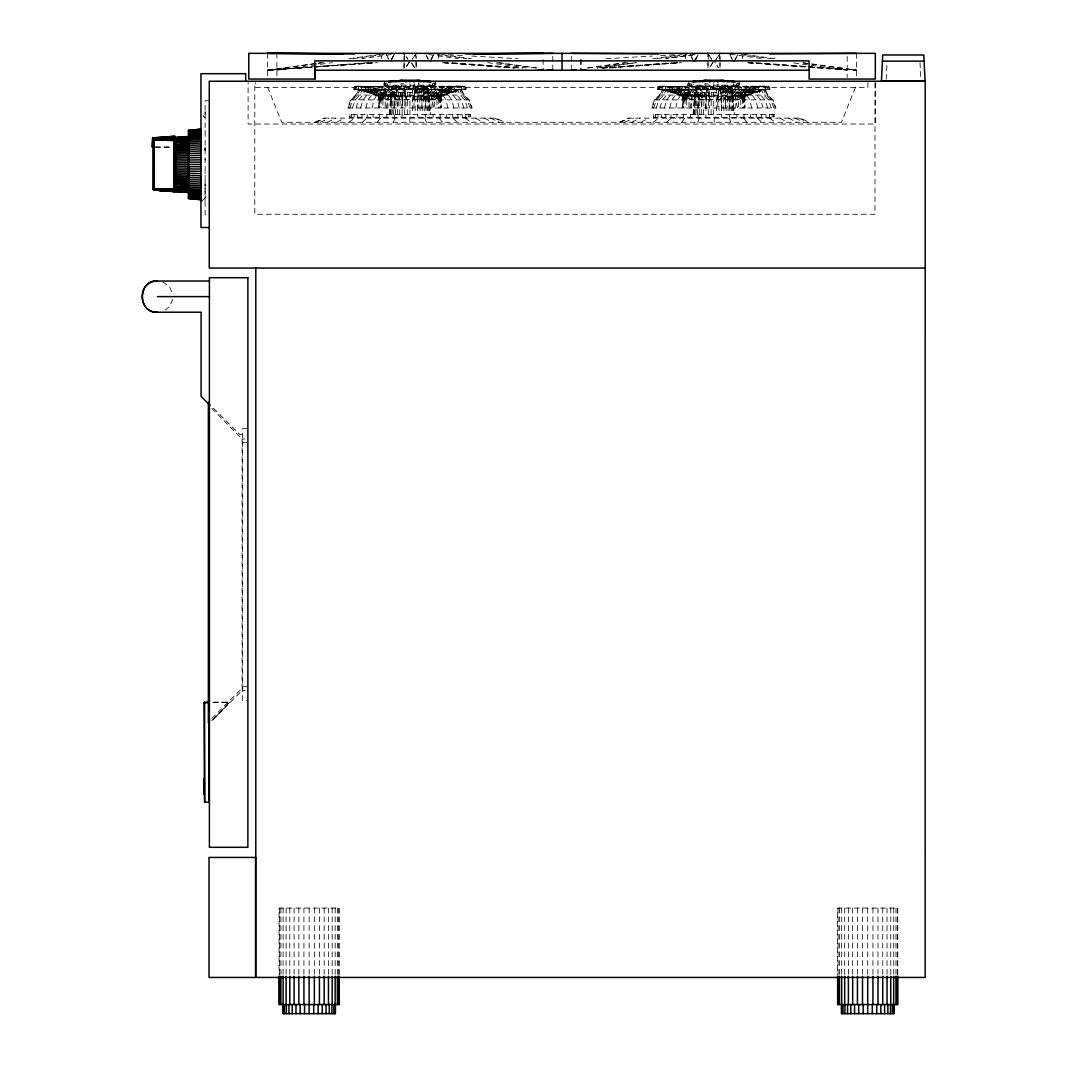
<?xml version="1.0" encoding="UTF-8"?>
<svg xmlns="http://www.w3.org/2000/svg" width="1067" height="1067" viewBox="0 0 1067 1067"><rect width="100%" height="100%" fill="white"/><g stroke="black" fill="none" stroke-linecap="round" stroke-linejoin="round"><path stroke-width="0.75" stroke-dasharray="5 3.75" d="M407.247 114.569L407.514 88.348M711.049 114.569L711.329 88.348M404.593 114.569L405.14 88.348M708.395 114.569L708.955 88.348M404.046 68.608L404.473 54.15L407.861 59.165L405.327 55.404M708.368 54.15L707.928 68.608L707.888 53.35M402.032 114.569L402.846 88.348M706.647 88.348L705.861 117.317M399.618 114.569L400.672 88.348M703.42 114.569L704.473 88.348M886.197 79.305L887.077 61.139M397.364 114.569L398.658 88.348M701.179 114.569L702.459 88.348M705.62 107.994L707.021 89.601L709.675 95.99L709.675 107.994M205.064 159.903L205.117 158.863M412.956 88.521L414.463 83.773L418.838 83.773L418.838 85.16L416.063 86.614L415.877 88.521M716.757 88.521L718.264 83.773L721.185 83.773M395.337 114.569L396.831 88.348M699.138 114.569L700.646 88.348M393.55 114.569L395.23 88.348M697.365 114.569L699.045 88.348M392.056 114.569L393.883 88.348M695.857 114.569L697.698 88.348M390.855 114.569L392.816 88.348M694.67 114.569L696.618 88.348M389.988 114.569L392.042 88.348M693.803 114.569L695.844 88.348M389.295 114.569L391.402 88.348L428.481 88.348L430.588 114.569M389.468 114.569L391.562 88.348M693.097 114.569L695.204 88.348L732.282 88.348L734.403 114.569M693.27 114.569L695.364 88.348M393.83 107.994L396.591 89.601L401.872 95.99L401.872 107.994L403.206 89.601L405.873 95.99L405.873 107.994M697.631 107.994L700.405 89.601L705.674 95.99L705.674 107.994M719.678 88.521L719.865 86.614L722.639 85.16L722.639 83.773M386.121 107.994L390.215 89.601L398.004 95.99L398.004 107.994M689.922 107.994L694.017 89.601L701.806 95.99L701.806 107.994M418.611 88.521L418.891 86.614L422.945 85.16L422.945 83.773M722.412 88.521L722.692 86.614L726.76 85.16L726.76 83.773M205.117 111.662L205.117 113.969M205.117 113.542L205.117 111.902M421.092 88.521L421.452 86.614L426.667 85.16L426.667 83.773M724.893 88.521L725.253 86.614L730.468 85.16L730.468 83.773M423.226 88.521L423.652 86.614L429.868 85.16L429.868 83.773M727.027 88.521L727.454 86.614L733.683 85.16L733.683 83.773M205.117 147.926L205.117 149.593L205.117 147.713M372.05 107.994L373.863 99.898L376.931 95.083L378.558 89.601L390.962 95.99L390.962 107.994M675.851 107.994L677.678 99.898L680.733 95.083L682.36 89.601L694.764 95.99L694.764 107.994M424.959 88.521L425.44 86.614L432.468 85.16L432.468 83.773L435.963 83.773L435.963 85.16L427.84 86.614L424.146 89.561L420.505 96.323L420.505 99.444L424.146 92.682L427.787 89.748L431.415 89.201L431.241 86.574L427.787 86.627L427.28 88.521M728.761 88.521L729.254 86.614L736.283 85.16L736.283 83.773L739.764 83.773L739.764 85.16L731.642 86.614L731.095 88.521M365.928 107.994L368.035 99.898L371.596 95.083L373.49 89.601L387.895 95.99L387.895 107.994M669.729 107.994L671.85 99.898L675.398 95.083L677.292 89.601L691.696 95.99L691.696 107.994M172.761 299.334L169.346 306.642L165.198 310.124M426.24 88.521L426.76 86.614L434.389 85.16L433.976 82.599M730.041 88.521L730.562 86.614L738.191 85.16L737.777 82.599M427.027 88.521L427.574 86.614L435.563 85.16L435.123 82.599M730.828 88.521L731.375 86.614L739.364 85.16L738.938 82.599M360.553 107.994L362.927 99.898L366.915 95.083L369.035 89.601L385.2 95.99L385.2 107.994M664.368 107.994L666.742 99.898L670.73 95.083L672.85 89.601L689.002 95.99L689.002 107.994M356.031 107.994L358.619 99.898L362.98 95.083L365.301 89.601L382.933 95.99L382.933 107.994M659.833 107.994L662.434 99.898L666.782 95.083L669.102 89.601L686.735 95.99L686.735 107.994M352.43 107.994L355.191 99.898L359.846 95.083L362.313 89.601L381.132 95.99L381.132 107.994M656.232 107.994L659.006 99.898L663.647 95.083L666.115 89.601L684.934 95.99L684.934 107.994M349.816 107.994L352.71 99.898L357.565 95.083L360.139 89.601L379.825 95.99L379.825 107.994M653.618 107.994L656.512 99.898L661.367 95.083L663.954 89.601L683.627 95.99L683.627 107.994M385.907 82.599L385.494 85.16L393.123 86.614L393.643 88.521M689.709 82.599L689.295 85.16L696.924 86.614L697.445 88.521M348.229 107.994L351.19 99.898L356.178 95.083L358.832 89.601L379.025 95.99L379.025 107.994M652.03 107.994L654.991 99.898L659.98 95.083L662.634 89.601L682.827 95.99L682.827 107.994M350.683 99.898L347.695 107.994L472.188 107.994L469.187 99.898L464.172 95.083L461.491 89.601L358.392 89.601L355.711 95.083L350.683 99.898L469.187 99.898M654.484 99.898L651.497 107.994L775.989 107.994L773.001 99.898L767.973 95.083L765.292 89.601L662.194 89.601L659.513 95.083L654.484 99.898L773.001 99.898M384.747 82.599L384.32 85.16L392.309 86.614L392.856 88.521M688.562 82.599L688.122 85.16L696.111 86.614L696.658 88.521M392.589 88.521L392.042 86.614L383.92 85.16L384.36 82.599M696.404 88.521L695.844 86.614L692.443 86.574L692.27 89.201L695.897 89.748L699.539 92.682L703.18 99.444L703.18 96.323L699.539 89.561L695.897 86.627L687.722 85.16L688.162 82.599M393.35 122.292L394.963 118.13M697.698 122.292L699.325 118.13M855.374 87.547L841.476 122.278L281.675 122.278L267.777 87.547M414.009 107.994L414.009 95.99L416.663 89.601L418.064 107.994M414.009 95.99L416.663 89.601M354.271 86.574L353.817 89.201L363.313 89.748L456.569 89.748L466.066 89.201L466.066 87.641L464.505 86.174L354.271 86.574L465.612 86.574M658.072 86.574L657.619 89.201L667.115 89.748L760.371 89.748L769.867 89.201L769.867 87.641L768.32 86.174L658.072 86.574L769.414 86.574M391.896 59.165L394.31 54.15L361.7 58.618M695.924 59.165L698.351 54.15L693.777 61.673M735.496 59.165L737.911 54.15L770.881 58.618M431.468 59.165L433.896 54.15L430.948 59.165M734.269 61.673L737.911 54.15M390.682 61.673L394.337 54.15L391.282 59.165M694.684 61.673L698.338 54.15M430.268 61.673L434.002 54.15M205.064 191.927L205.064 190.846M712.623 62.886L709.462 67.781L713.41 61.673M414.89 55.404L412.355 59.165L415.73 54.15L416.157 68.608L416.21 56.418M716.224 59.165L718.771 55.404L714.543 61.673L718.504 67.781L715.33 62.886M377.305 122.292L380.506 118.13M681.666 122.292L684.854 118.13M229.592 702.099L212.333 720.518L229.592 702.099L211.266 702.099M211.84 718.491L239.688 690.642L242.676 690.642M211.746 720.772L242.116 690.482L244.997 690.482M200.956 201.916L205.157 197.835M431.855 96.323L439.391 89.561L446.926 86.627L454.102 86.574L454.462 89.201L446.926 89.748L439.391 92.682L431.855 99.444M362.26 122.292L366.928 118.13M666.608 122.292L671.29 118.13M421.878 107.994L421.878 95.99L429.668 89.601L433.762 107.994M421.878 95.99L429.668 89.601M205.117 130.374L205.117 131.121M355.364 86.174L363.313 86.627L372.81 89.561L382.319 96.323L437.563 96.323L447.06 89.561L456.569 86.627L464.505 86.174M363.313 89.748L372.81 92.682L382.319 99.444L437.563 99.444L447.06 92.682L456.569 89.748M659.179 86.174L667.115 86.627L676.625 89.561L686.121 96.323L741.365 96.323L750.861 89.561L760.371 86.627L768.32 86.174M667.115 89.748L676.625 92.682L686.121 99.444L741.365 99.444L750.861 92.682L760.371 89.748M348.656 122.292L354.671 118.13M653.017 122.292L659.019 118.13M336.919 122.292L344.081 118.13M641.267 122.292L648.429 118.13M327.396 122.292L335.491 118.13M631.744 122.292L639.84 118.13M320.38 122.292L329.156 118.13M624.728 122.292L633.518 118.13M316.072 122.292L325.288 118.13M620.434 122.292L629.637 118.13M314.632 122.292L323.981 118.13L495.795 118.13L505.144 122.292M618.993 122.292L628.33 118.13L800.143 118.13L809.493 122.292M358.392 89.601L378.758 95.99L441.124 95.99L461.491 89.601M662.194 89.601L682.56 95.99L744.926 95.99L765.292 89.601M316.365 63.326L267.47 70.222L377.505 62.66M317.993 63.1L321.26 62.646M348.962 58.738L381.546 54.15L381.546 58.658M587.597 67.928L625.075 62.646M652.777 58.738L682.106 54.604M597.293 67.981L636.412 62.633L597.213 67.981M323.528 62.633L267.47 70.222L375.891 62.7M353.177 58.618L386.174 54.15L388.601 59.165L386.134 54.15M276.913 70.222L332.37 62.633M587.797 67.981L627.423 62.633M657.125 58.618L686.841 54.59M368.328 62.66L267.47 70.222L374.944 62.713M601.054 67.995L672.143 62.66M609.204 68.088L681.533 62.66M602.748 68.021L678.905 62.713M602.562 68.048L679.879 62.7M606.016 58.725L652.31 56.058M660.566 55.577L675.451 54.724M802.837 62.646L856.614 70.222L746.54 62.66M383.92 83.773L387.401 83.773L387.401 85.16L394.43 86.614L394.91 88.521M403.966 83.773L401.045 83.773L401.045 85.16L403.819 86.614L405.1 89.561L406.34 99.444L405.1 92.682L403.86 89.748L402.619 89.201L402.819 86.174L403.86 86.627L404.006 88.521M687.722 83.773L691.216 83.773L691.216 85.16L698.245 86.614L698.725 88.521M707.768 83.773L704.847 83.773L704.847 85.16L707.621 86.614L707.808 88.521M383.92 85.16L435.963 85.16M687.722 85.16L739.764 85.16M353.817 89.201L466.066 89.201M657.619 89.201L769.867 89.201M372.81 92.682L447.06 92.682M676.625 92.682L750.861 92.682M355.711 95.083L464.172 95.083M659.513 95.083L767.973 95.083M209.279 100.711L205.117 100.711L205.117 215.041L209.279 215.041M155.542 146.993L171.574 146.993M155.395 147.206L171.72 147.206M246.824 428.427L242.662 428.427L242.662 700.752L246.824 700.752M242.676 434.376L239.688 434.376L209.519 404.206M211.746 408.328L242.116 438.99L244.997 438.99M242.662 442.472L246.824 442.472M242.662 686.721L246.824 686.721M212.773 702.619L229.098 702.619M448.633 54.724L463.518 55.577M471.787 56.058L518.069 58.725M748.14 62.7L856.614 70.222L800.557 62.633M444.165 62.7L521.523 68.048M755.769 62.66L856.614 70.222M747.554 62.673L847.171 70.222L791.701 62.633M451.941 62.66L523.03 67.995M442.552 62.66L513.494 67.995M443.539 62.673L514.881 68.088M437.19 54.59L466.999 58.618M496.648 62.633L536.288 67.981M733.349 61.673L729.721 54.15L762.345 58.618M428.867 54.59L458.33 58.618M487.619 62.633L526.858 67.981M775.135 58.738L742.539 54.15L742.539 58.658M441.978 54.604L471.307 58.738M499.009 62.646L536.501 67.928M373.49 89.601L387.895 95.99M798.85 118.13L808.052 122.292M494.488 118.13L503.691 122.292M162.731 281.968L169.346 286.61L172.761 293.918M794.968 118.13L803.758 122.292M490.607 118.13L499.396 122.292M788.633 118.13L796.729 122.292M484.285 118.13L492.38 122.292M780.044 118.13L787.206 122.292M475.695 118.13L482.858 122.292M769.467 118.13L775.469 122.292M465.105 118.13L471.121 122.292M757.197 118.13L761.865 122.292M452.835 118.13L457.516 122.292M691.829 96.323L684.294 89.561L676.758 86.627L669.583 86.574L669.209 89.201L676.758 89.748L684.294 92.682L691.829 99.444M388.028 96.323L380.492 89.561L372.943 86.627L365.781 86.574L365.407 89.201L372.943 89.748L380.492 92.682L388.028 99.444M203.05 115.623L205.157 117.797M743.619 118.13L746.82 122.292M439.271 118.13L442.458 122.292M205.064 148.046L205.117 150.7M729.708 54.15L732.149 59.165M693.803 61.673L690.149 54.15L692.563 59.165M729.161 118.13L730.788 122.292M424.799 118.13L426.427 122.292M739.324 82.599L739.764 83.773M435.509 82.599L435.963 83.773M775.456 107.994L772.495 99.898L767.506 95.083L764.852 89.601L744.659 95.99L744.659 107.994M471.654 107.994L468.68 99.898L463.705 95.083L461.051 89.601L440.858 95.99L440.858 107.994M773.868 107.994L770.974 99.898L766.119 95.083L763.545 89.601L743.859 95.99L743.859 107.994M470.067 107.994L467.173 99.898L462.318 95.083L459.73 89.601L440.057 95.99L440.057 107.994M771.254 107.994L768.493 99.898L763.839 95.083L761.371 89.601L742.552 95.99L742.552 107.994M467.439 107.994L464.678 99.898L460.037 95.083L457.57 89.601L438.75 95.99L438.75 107.994M767.653 107.994L765.066 99.898L760.704 95.083L758.384 89.601L740.751 95.99L740.751 107.994M463.838 107.994L461.251 99.898L456.903 95.083L454.582 89.601L436.95 95.99L436.95 107.994M763.132 107.994L760.758 99.898L756.77 95.083L754.649 89.601L738.484 95.99L738.484 107.994M459.317 107.994L456.943 99.898L452.955 95.083L450.834 89.601L434.682 95.99L434.682 107.994M757.757 107.994L755.649 99.898L752.088 95.083L750.194 89.601L735.79 95.99L735.79 107.994M453.955 107.994L451.834 99.898L448.287 95.083L446.393 89.601L431.988 95.99L431.988 107.994M751.635 107.994L749.821 99.898L746.753 95.083L745.126 89.601L732.722 95.99L732.722 107.994M447.833 107.994L446.006 99.898L442.952 95.083L441.325 89.601L428.921 95.99L428.921 107.994M700.459 88.521L700.032 86.614L693.817 85.16L693.817 83.773M396.657 88.521L396.23 86.614L390.002 85.16L390.002 83.773M702.593 88.521L702.233 86.614L697.018 85.16L697.018 83.773M398.791 88.521L398.431 86.614L393.216 85.16L393.216 83.773M705.074 88.521L704.794 86.614L700.739 85.16L700.739 83.773M401.272 88.521L400.992 86.614L396.924 85.16L396.924 83.773M737.564 107.994L733.469 89.601L725.68 95.99L725.68 107.994M418.691 82.599L418.838 83.773M729.855 107.994L727.08 89.601L721.812 95.99L721.812 107.994L720.478 89.601L717.811 95.99L717.811 107.994M426.053 107.994L423.279 89.601L418.011 95.99L418.011 107.994M732.122 88.348L734.216 114.569M428.32 88.348L430.414 114.569M731.655 88.348L733.696 114.569M427.84 88.348L429.881 114.569M730.868 88.348L732.829 114.569M427.067 88.348L429.014 114.569M729.801 88.348L731.629 114.569M425.986 88.348L427.827 114.569M728.454 88.348L730.135 114.569M424.639 88.348L426.32 114.569M726.854 88.348L728.348 114.569M423.052 88.348L424.546 114.569M920.021 62.793L920.848 79.305M725.027 88.348L726.32 114.569M421.225 88.348L422.505 114.569M723.013 88.348L724.066 114.569M419.211 88.348L420.265 114.569M720.839 88.348L721.652 114.569M417.037 88.348L417.824 117.317M719.611 54.15L720.038 68.608L720.092 62.553M718.544 88.348L719.091 114.569M414.743 88.348L415.29 114.569M716.17 88.348L716.437 114.569M412.355 88.348L412.636 114.569M897.774 974.611L897.774 908.057L837.648 908.057L837.648 974.611M897.32 908.057L897.32 974.611M895.973 908.057L895.973 974.611M893.746 908.057L893.746 974.611M890.745 908.057L890.745 974.611M887.037 908.057L887.037 974.611M882.742 908.057L882.742 974.611M877.994 908.057L877.994 974.611M875.327 82.452L875.327 124.039L248.104 124.039L248.104 82.452M875.007 82.906L875.007 214.254L254.8 214.254L254.8 82.906M872.939 908.057L872.939 974.611M867.871 82.452L867.871 87.547L255.226 87.547L255.226 82.452M867.711 908.057L867.711 974.611M862.496 908.057L862.496 974.611M857.428 908.057L857.428 974.611M856.614 53.35L856.614 79.051M852.68 908.057L852.68 974.611M848.385 908.057L848.385 974.611M847.171 56.418L847.158 77.571M844.691 908.057L844.691 974.611M841.676 908.057L841.676 974.611M839.462 908.057L839.462 974.611M838.102 908.057L838.102 974.611M773.668 114.569L773.668 117.317M772.121 114.569L772.121 117.317M769.587 114.569L769.587 117.317M766.093 114.569L766.093 117.317M761.691 114.569L761.691 117.317M756.49 114.569L756.49 117.317M750.541 114.569L750.541 117.317M744.926 95.99L744.926 107.994L743.366 99.898L740.858 95.083L739.524 89.601L729.335 95.99L729.335 107.994M743.966 114.569L743.966 117.317M741.365 96.323L741.365 99.444M736.87 114.569L736.87 117.317M729.388 114.569L729.388 117.317M721.639 114.569L721.639 117.317M720.092 56.418L720.092 61.019M714.236 118.13L714.236 122.292M713.743 83.773L713.743 117.317M712.236 86.614L712.236 88.521M710.782 86.614L710.782 88.521L709.222 83.773M698.151 107.994L698.151 95.99L687.975 89.601L686.628 95.083L684.12 99.898L682.627 107.994L682.56 95.99M698.098 114.569L698.098 117.317M690.616 114.569L690.616 117.317M686.121 96.323L686.121 99.444M685.374 54.15L685.374 58.658M683.52 114.569L683.52 117.317M676.945 114.569L676.945 117.317M671.01 114.569L671.01 117.317M665.795 114.569L665.795 117.317M661.407 114.569L661.407 117.317M657.899 114.569L657.899 117.317M655.365 114.569L655.365 117.317M653.818 114.569L653.818 117.317M580.995 59.485L580.995 68.688M580.901 59.485L580.901 68.688M571.298 56.298L571.298 68.688M552.799 56.298L552.799 70.222M543.09 59.485L543.183 68.688M469.867 114.569L469.867 117.317M468.32 114.569L468.32 117.317M465.786 114.569L465.786 117.317M462.278 114.569L462.278 117.317M457.89 114.569L457.89 117.317M452.675 114.569L452.675 117.317M446.74 114.569L446.74 117.317M441.124 95.99L441.124 107.994L439.564 99.898L437.057 95.083L435.709 89.601L425.533 95.99L425.533 107.994M440.164 114.569L440.164 117.317M438.724 54.15L438.724 58.658M437.563 96.323L437.563 99.444M433.069 114.569L433.069 117.317M425.586 114.569L425.586 117.317M409.941 83.773L409.941 117.317M409.888 118.13L409.888 122.292M408.434 86.614L408.434 88.521M406.967 86.614L406.967 88.521L405.42 83.773M404.006 56.418L404.006 61.019M404.006 62.553L404.006 68.688M402.046 114.569L402.046 117.317M394.35 107.994L394.35 95.99L384.16 89.601L382.826 95.083L380.305 99.898L378.812 107.994L378.758 95.99M394.297 114.569L394.297 117.317M386.814 114.569L386.814 117.317M382.319 96.323L382.319 99.444M379.719 114.569L379.719 117.317M373.143 114.569L373.143 117.317M367.195 114.569L367.195 117.317M361.993 114.569L361.993 117.317M357.592 114.569L357.592 117.317M354.097 114.569L354.097 117.317M351.563 114.569L351.563 117.317M350.016 114.569L350.016 117.317M339.199 974.611L339.199 908.057L279.074 908.057L279.074 974.611M338.746 908.057L338.746 974.611M337.385 908.057L337.385 974.611M335.171 908.057L335.171 974.611M332.17 908.057L332.17 974.611M328.463 908.057L328.463 974.611M324.168 908.057L324.168 974.611M319.42 908.057L319.42 974.611M314.352 908.057L314.352 974.611M309.137 908.057L309.137 974.611M303.922 908.057L303.922 974.611M298.853 908.057L298.853 974.611M294.105 908.057L294.105 974.611M289.811 908.057L289.811 974.611M286.103 908.057L286.103 974.611M283.102 908.057L283.102 974.611M280.888 908.057L280.888 974.611M279.527 908.057L279.527 974.611M276.927 53.35L276.913 77.571M267.47 53.35L267.47 79.051M242.116 438.99L242.116 690.482M205.064 172.307L205.064 173.614M205.064 180.67L205.064 186.565M205.064 188.419L205.064 200.889M706.474 86.574L706.421 89.201L707.661 89.748L708.901 92.682L710.142 99.444L708.901 89.561L707.661 86.627L706.474 86.574M395.537 86.574L395.417 89.201L397.871 89.748L400.325 92.682L402.793 99.444L402.793 96.323L400.325 89.561L397.871 86.627L395.537 86.574M699.338 86.574L699.218 89.201L701.673 89.748L704.14 92.682L706.594 99.444L706.594 96.323L704.14 89.561L701.673 86.627L699.338 86.574M388.641 86.574L388.455 89.201L392.096 89.748L395.737 92.682L399.365 99.444L399.365 96.323L395.737 89.561L392.096 86.627L388.641 86.574M414.783 89.561L413.543 99.444L414.783 92.682L416.023 89.748L417.264 89.201L417.064 86.174L414.783 89.561M718.584 89.561L717.344 99.444L718.584 92.682L719.825 89.748L721.065 89.201L720.865 86.174L718.584 89.561M382.106 86.574L381.879 89.201L386.627 89.748L391.376 92.682L396.124 99.444L396.124 96.323L391.376 89.561L386.627 86.627L382.106 86.574M685.908 86.574L685.681 89.201L690.429 89.748L695.177 92.682L699.939 99.444L699.939 96.323L695.177 89.561L690.429 86.627L685.908 86.574M376.051 86.574L375.771 89.201L381.559 89.748L387.334 92.682L393.123 99.444L393.123 96.323L387.334 89.561L381.559 86.627L376.051 86.574M679.852 86.574L679.572 89.201L685.361 89.748L691.149 92.682L696.924 99.444L696.924 96.323L691.149 89.561L685.361 86.627L679.852 86.574M370.582 86.574L370.249 89.201L376.971 89.748L383.693 92.682L390.402 99.444L390.402 96.323L383.693 89.561L376.971 86.627L370.582 86.574M674.384 86.574L674.051 89.201L680.773 89.748L687.495 92.682L694.217 99.444L694.217 96.323L687.495 89.561L680.773 86.627L674.384 86.574M419.544 89.561L417.09 96.323L417.09 99.444L419.544 92.682L422.012 89.748L424.466 89.201L424.346 86.574L422.012 86.627L419.544 89.561M723.359 89.561L720.892 96.323L720.892 99.444L723.359 92.682L725.813 89.748L728.268 89.201L728.147 86.574L725.813 86.627L723.359 89.561M361.726 86.574L361.326 89.201L369.555 89.748L377.785 92.682L386.014 99.444L386.014 96.323L377.785 89.561L369.555 86.627L361.726 86.574M665.541 86.574L665.141 89.201L673.37 89.748L681.6 92.682L689.829 99.444L689.829 96.323L681.6 89.561L673.37 86.627L665.541 86.574M358.512 86.574L358.085 89.201L366.861 89.748L375.637 92.682L384.427 99.444L384.427 96.323C377.585 89.841 368.075 84.933 358.512 86.574M662.314 86.574L661.887 89.201L670.663 89.748L679.452 92.682L688.228 99.444L688.228 96.323C681.386 89.841 671.89 84.933 662.314 86.574M356.165 86.574L355.724 89.201L364.901 89.748L374.077 92.682L383.253 99.444L383.253 96.323C375.997 89.748 366.088 84.947 356.165 86.574M659.98 86.574L659.526 89.201L668.702 89.748L677.892 92.682L687.068 99.444L687.068 96.323C679.799 89.748 669.889 84.947 659.98 86.574M354.751 86.574L354.297 89.201L363.714 89.748L373.13 92.682L382.56 99.444L382.56 96.323C375.037 89.695 364.887 84.947 354.751 86.574M658.552 86.574L658.099 89.201L667.515 89.748L676.945 92.682L686.361 99.444L686.361 96.323C678.839 89.695 668.689 84.947 658.552 86.574M727.947 89.561L724.32 96.323L724.32 99.444L727.947 92.682L731.589 89.748L735.23 89.201L735.043 86.574L731.589 86.627L727.947 89.561M409.555 61.673L405.593 67.781L409.555 61.673M428.494 89.561L423.746 96.323L423.746 99.444L428.494 92.682L433.255 89.748L438.003 89.201L437.777 86.574L433.255 86.627L428.494 89.561M732.309 89.561L727.561 96.323L727.561 99.444L732.309 92.682L737.057 89.748L741.805 89.201L741.578 86.574L737.057 86.627L732.309 89.561M432.535 89.561L426.747 96.323L426.747 99.444L432.535 92.682L438.324 89.748L444.112 89.201L444.112 87.641L443.165 86.174L438.324 86.627L432.535 89.561M736.35 89.561L730.562 96.323L730.562 99.444L736.35 92.682L742.125 89.748L747.914 89.201L747.914 87.641L746.967 86.174L742.125 86.627L736.35 89.561M436.19 89.561L429.467 96.323L429.467 99.444L436.19 92.682L442.912 89.748L449.634 89.201L449.634 87.641L448.527 86.174L442.912 86.627L436.19 89.561M739.991 89.561L733.269 96.323L733.269 99.444L739.991 92.682L746.713 89.748L753.435 89.201L753.435 87.641L752.328 86.174L746.713 86.627L739.991 89.561M743.192 89.561L735.656 96.323L735.656 99.444L743.192 92.682L750.741 89.748L758.277 89.201L758.277 87.641L757.037 86.174L750.741 86.627L743.192 89.561M442.085 89.561L433.856 96.323L433.856 99.444L442.085 92.682L450.314 89.748L458.543 89.201L458.543 87.641L457.196 86.174L450.314 86.627L442.085 89.561M745.9 89.561L737.67 96.323L737.67 99.444L745.9 92.682L754.129 89.748L762.358 89.201L762.358 87.641L761.011 86.174L754.129 86.627L745.9 89.561M444.232 89.561L435.456 96.323L435.456 99.444L444.232 92.682L453.022 89.748L461.798 89.201L461.798 87.641L460.357 86.174L453.022 86.627L444.232 89.561M748.047 89.561L739.258 96.323L739.258 99.444L748.047 92.682L756.823 89.748L765.599 89.201L765.599 87.641L764.159 86.174L756.823 86.627L748.047 89.561M445.793 89.561L436.616 96.323L436.616 99.444L445.793 92.682L454.982 89.748L464.158 89.201L464.158 87.641L462.651 86.174L454.982 86.627L445.793 89.561M749.608 89.561L740.418 96.323L740.418 99.444L749.608 92.682L758.784 89.748L767.96 89.201L767.96 87.641L766.453 86.174L758.784 86.627L749.608 89.561M446.74 89.561L437.323 96.323L437.323 99.444L446.74 92.682L456.169 89.748L465.585 89.201L465.585 87.641L464.038 86.174L456.169 86.627L446.74 89.561M750.554 89.561L741.125 96.323L741.125 99.444L750.554 92.682L759.971 89.748L769.387 89.201L769.387 87.641L767.853 86.174L759.971 86.627L750.554 89.561M695.084 54.59L665.755 58.618L695.084 54.59M470.387 114.569L349.496 114.569L349.496 117.317L470.387 117.317L470.387 114.569M774.189 114.569L653.297 114.569L653.297 117.317L774.189 117.317L774.189 114.569M711.729 59.165L709.208 55.404L711.729 59.165M414.623 67.781L410.675 61.673L414.623 67.781M428.147 59.165L425.613 54.15L428.134 59.165"/><path stroke-width="1.5" d="M189.406 192.513L154.075 189.993L154.075 138.91L165.332 137.976M203.89 787.139L203.864 793.701L203.797 790.22M203.89 788.14L203.864 793.701L203.797 790.087M189.112 138.537L174.988 138.91L174.121 139.79L174.054 188.739L174.988 191.74L154.075 189.993C154.582 187.925 152.007 189.366 154.075 189.993L189.406 192.46M203.89 790.087L203.864 793.701L203.797 789.66M203.797 781.911L203.864 778.63L203.864 793.701L203.864 778.63L203.89 782.044M203.797 784.992L203.864 778.63L203.89 782.458M189.112 190.366L175.922 189.713C173.921 187.045 176.922 190.9 174.121 189.126L153.141 188.979L153.208 139.577L189.406 136.456M204.317 782.604L203.797 783.098L203.864 778.63L203.89 784.992M203.797 782.458L203.864 778.63L203.864 793.701L203.797 789.006L204.317 789.633M203.797 782.044L203.864 778.63L203.797 783.992L204.317 783.538M189.406 192.273L153.728 189.899L153.701 139.057L174.988 137.23L174.988 138.91L153.701 139.057L153.141 139.924L154.075 138.91L189.406 136.629M189.112 139.297L174.988 140.697L153.208 139.657L175.215 138.99L175.455 189.859L174.721 188.579L174.721 140.324L175.455 139.057L153.728 139.043L153.141 139.924M189.406 191.98L153.208 189.339L175.922 189.713L175.922 139.203L175.241 139.804L175.241 189.099L153.701 189.846L153.141 188.979L154.061 189.993L174.988 191.5M175.548 189.459L175.682 139.123L174.401 140.217L174.401 188.699L175.215 189.926L175.095 189.232M882.409 61.139L881.449 80.959L925.102 80.959L923.782 54.964L882.729 54.964L882.409 61.139L924.102 61.139M175.575 140.017L174.628 139.097M174.601 189.446L153.208 189.246L160.503 190.086M173.374 191.393L153.501 189.473L153.515 139.444L189.406 137.35M174.988 140.697L175.361 139.337L175.922 139.937M174.601 139.457L153.208 140.044L154.075 138.923L174.988 137.403M174.988 140.817L175.548 139.444M174.988 141.631L175.922 140.777L189.112 140.164M174.988 142.551L175.922 141.724L189.112 141.137M174.988 143.552L175.922 142.765L189.112 142.204M174.988 144.645L189.112 143.365M152.328 146.993L152.648 137.883L152.234 147.099M174.988 145.819L189.112 144.619M174.988 147.086L189.112 145.966M174.988 148.42L189.112 147.379M174.988 149.82L189.112 148.873M174.735 188.979L174.988 188.085M160.517 189.886C152.328 191.166 149.327 187.712 160.397 189.659M174.988 151.274L189.112 150.434M174.988 152.808L189.112 152.047M189.406 136.936L154.075 138.95L153.208 140.044M174.988 154.368L189.112 153.715M174.988 155.982L189.112 155.435M415.73 54.15L416.21 53.35M719.611 54.15L720.092 53.35M174.988 137.696L154.075 138.937L153.435 139.724M174.988 138.096L153.208 139.564L174.321 139.404L175.055 140.244M174.988 138.91L153.208 139.577L189.406 137.883M153.408 139.244L174.988 138.617M174.988 157.636L189.112 157.196M173.374 191.113L154.075 189.953L153.435 189.192L174.401 188.699M153.408 140.044L153.435 139.35M154.075 189.246L153.208 188.859L154.075 189.993L175.215 189.926M153.501 189.473L174.988 191.22M174.988 159.316L189.112 158.983M153.715 140.057L175.135 139.244M208.972 724.093L208.972 802.104L204.611 802.104L204.09 702.619L207.945 702.099M203.797 782.991L204.317 782.471L204.317 789.753L203.797 789.233M174.735 139.937L154.075 140.057M174.988 161.01L189.112 160.797M405.687 82.026L408.434 80.478M709.502 82.026L712.236 80.478M175.135 189.659L153.715 189.753L153.141 188.859L154.075 189.979L189.406 191.567M174.988 162.731L189.112 162.624M404.006 81.185L406.967 80.478M707.808 81.185L710.782 80.478M398.885 81.746L405.607 80.478M702.7 81.746L709.408 80.478M395.737 81.746L404.366 80.478M699.539 81.746L708.168 80.478M393.923 81.612L403.299 80.478M697.725 81.612L707.101 80.478M391.829 81.612L402.432 80.478M695.631 81.612L706.234 80.478M389.615 81.692L401.792 80.478M693.43 81.692L705.594 80.478M388.641 81.692L401.392 80.478M692.456 81.692L705.207 80.478M388.321 81.692C402.646 79.892 417.224 79.892 431.561 81.692M692.123 81.692C706.461 79.892 721.039 79.892 735.363 81.692M188.499 130.361L200.969 129.214L188.499 130.427L188.499 198.555L200.969 199.702M188.499 130.654L200.969 129.507M188.499 131.014L200.969 129.894M188.499 131.521L200.969 130.414M188.499 132.161L200.969 131.081M152.648 137.883L174.988 136.256L152.661 137.99M209.412 281.034L157.396 281.034C137.27 280.087 137.31 313.165 157.396 312.218L201.103 312.218L201.103 396.404L208.358 403.686L209.412 403.686M188.499 132.948L200.969 131.895M188.499 133.868L200.969 132.841M188.499 134.922L200.969 133.935M188.499 136.109L200.969 135.149M571.298 70.222L576.233 69.875M580.901 70.222L585.943 69.848M188.499 137.403L200.969 136.496M188.499 138.817L200.969 137.963M188.499 140.351L200.969 139.537M188.499 141.978L200.969 141.217M188.499 143.698L200.969 143.005M188.499 145.512L200.969 144.872M188.499 147.406L200.969 146.833M157.396 281.034C137.363 280.168 137.296 313.084 157.396 312.218M188.499 149.38L200.969 148.873M188.499 151.407L200.969 150.967M188.499 153.488L200.969 153.128M188.499 155.635L200.969 155.329M188.499 157.809L200.969 157.583M188.499 160.01L200.969 159.85M465.319 53.883L543.183 53.35M473.521 53.883L552.799 53.35M769.414 53.883L856.614 53.35M188.499 162.224L200.969 162.144M154.075 188.859L174.054 188.739M174.988 190.806L153.208 189.326L174.628 189.806L175.055 188.406M314.765 70.222L809.119 70.222M392.589 81.185L427.28 81.185M696.404 81.185L731.095 81.185M174.988 164.451L200.969 164.451M209.265 227.498L200.956 227.498L200.956 73.676L245.677 73.676L245.677 81.239M925.196 268.057L209.265 268.057L209.265 81.239L925.196 81.239L925.169 977.439L255.8 977.439L255.8 268.057M157.396 296.626L209.412 296.626M204.09 702.619L207.878 702.619M209.519 722.893L208.372 722.893L208.372 402.126M189.112 166.292L175.055 166.199M160.517 190.206L153.208 189.326L174.988 189.993M571.298 53.35L658.672 53.883M354.644 53.883L267.47 53.35L343.521 53.883M188.499 166.679L200.969 166.759M189.112 168.119L175.055 167.946M189.112 169.933L174.988 169.6M188.499 168.906L200.969 169.053M189.112 171.72L174.988 171.28M174.988 190.286L153.408 189.646L189.406 191.033M188.499 171.107L200.969 171.334M189.112 173.468L174.988 172.921M189.112 175.188L174.988 174.535M188.499 173.281L200.969 173.574M189.112 176.855L174.988 176.108M189.112 178.482L174.988 177.629M188.499 175.415L200.969 175.788M189.112 180.043L174.988 179.096M189.112 181.523L174.988 180.496M188.499 177.509L200.969 177.936M189.112 182.95L174.988 181.83M189.112 184.284L174.988 183.084M188.499 179.536L200.969 180.043M189.112 185.538L174.988 184.271M166.945 190.473L173.374 190.74M189.112 186.712L175.922 186.138L174.988 185.365M189.112 187.779L175.922 187.178L174.988 186.365M188.499 181.51L200.969 182.07M189.112 188.739L175.922 188.125L174.988 187.272M189.112 189.606L175.255 188.699M188.499 183.404L200.969 184.031M188.499 185.218L200.969 185.911M188.499 186.938L200.969 187.685M188.499 188.566L200.969 189.379M188.499 190.086L200.969 190.953M188.499 191.5L200.969 192.42M188.499 192.807L200.969 193.754M188.499 193.981L200.969 194.981M188.499 195.034L200.969 196.061M722.292 80.478L735.043 81.692M418.477 80.478L431.228 81.692M188.499 195.955L200.969 197.008M188.499 196.741L200.969 197.822M721.892 80.478L734.056 81.692M418.091 80.478L430.254 81.692M188.499 197.395L200.969 198.502M188.499 197.902L200.969 199.022M188.499 198.262L200.969 199.396M188.499 198.475L200.969 199.622M721.252 80.478L731.855 81.612M417.45 80.478L428.04 81.612M720.385 80.478L729.761 81.612M416.583 80.478L425.96 81.612M719.318 80.478L727.947 81.746M415.516 80.478L424.146 81.746M718.078 80.478L724.786 81.746M414.276 80.478L420.985 81.746M154.075 189.939L153.435 189.192M716.717 80.478L719.678 81.185M412.902 80.478L415.877 81.185M715.25 80.478L717.998 82.026M411.449 80.478L414.183 82.026M707.888 53.35L708.368 54.15M404.006 53.35L404.473 54.15M175.575 188.899L175.922 189.713M203.797 788.14L203.864 793.701L203.797 787.139M897.774 976.278L897.774 1004.554L837.648 1004.554L837.648 976.278M897.32 976.278L897.32 1004.554M895.973 976.278L895.973 1004.554M894.013 1004.554L894.013 1013.65L841.41 1013.65L841.41 1004.554M893.746 976.278L893.612 1013.65M892.425 1004.554L892.425 1013.65M890.745 976.278L890.745 1004.554M890.492 1004.554L890.492 1013.65M887.864 1004.554L887.864 1013.65M887.037 976.278L887.037 1004.554M884.623 1004.554L884.623 1013.65M882.742 976.278L882.742 1004.554M880.862 1004.554L880.862 1013.65M877.994 976.278L877.994 1004.554M876.714 1004.554L876.714 1013.65M872.939 976.278L872.939 1004.554M872.286 1004.554L872.286 1013.65M867.711 976.278L867.711 1013.65M863.15 1004.554L863.15 1013.65M862.496 976.278L862.496 1004.554M858.722 1004.554L858.722 1013.65M857.428 976.278L857.428 1004.554M854.56 1004.554L854.56 1013.65M852.68 976.278L852.68 1004.554M850.812 1004.554L850.812 1013.65M848.385 976.278L848.385 1004.554M847.571 1004.554L847.571 1013.65M844.944 1004.554L844.944 1013.65M844.691 976.278L844.691 1004.554M842.997 1004.554L842.997 1013.65M841.81 1004.554L841.81 1013.65M841.676 976.278L841.676 1004.554M839.462 976.278L839.462 1004.554M838.102 976.278L838.102 1004.554M713.743 80.478L713.743 82.026M562.042 53.35L562.042 70.222M409.941 80.478L409.941 82.026M339.199 976.278L339.199 1004.554L279.074 1004.554L279.074 976.278M338.746 976.278L338.746 1004.554M337.385 976.278L337.385 1004.554M335.438 1004.554L335.438 1013.65L282.835 1013.65L282.835 1004.554M335.171 976.278L335.038 1013.65M333.851 1004.554L333.851 1013.65M332.17 976.278L332.17 1004.554M331.917 1004.554L331.917 1013.65M329.29 1004.554L329.29 1013.65M328.463 976.278L328.463 1004.554M326.049 1004.554L326.049 1013.65M324.168 976.278L324.168 1004.554M322.287 1004.554L322.287 1013.65M319.42 976.278L319.42 1004.554M318.139 1004.554L318.139 1013.65M315.058 69.128L315.058 79.051L248.771 79.051L248.771 53.35L875.327 53.35L875.327 79.051L809.119 79.051L809.119 60.872L314.765 60.872L314.765 79.051M314.352 976.278L314.352 1004.554M313.698 1004.554L313.698 1013.65M309.137 976.278L309.137 1013.65M304.575 1004.554L304.575 1013.65M303.922 976.278L303.922 1004.554M300.147 1004.554L300.147 1013.65M298.853 976.278L298.853 1004.554M295.986 1004.554L295.986 1013.65M294.105 976.278L294.105 1004.554M292.225 1004.554L292.225 1013.65M289.811 976.278L289.811 1004.554M288.984 1004.554L288.984 1013.65M286.356 1004.554L286.356 1013.65M286.103 976.278L286.103 1004.554M284.422 1004.554L284.422 1013.65M283.235 1004.554L283.235 1013.65M283.102 976.278L283.102 1004.554M280.888 976.278L280.888 1004.554M279.527 976.278L279.527 1004.554M204.611 702.099L204.611 802.104M247.877 277.713L209.412 277.713L209.412 847.305L247.877 847.305L247.877 277.713M255.573 857.428L209.025 857.428L209.025 977.439L255.573 977.439L255.573 857.428M552.799 70.222L547.824 69.875L552.799 70.222M543.183 70.222L538.155 69.848L543.09 70.222"/></g></svg>
